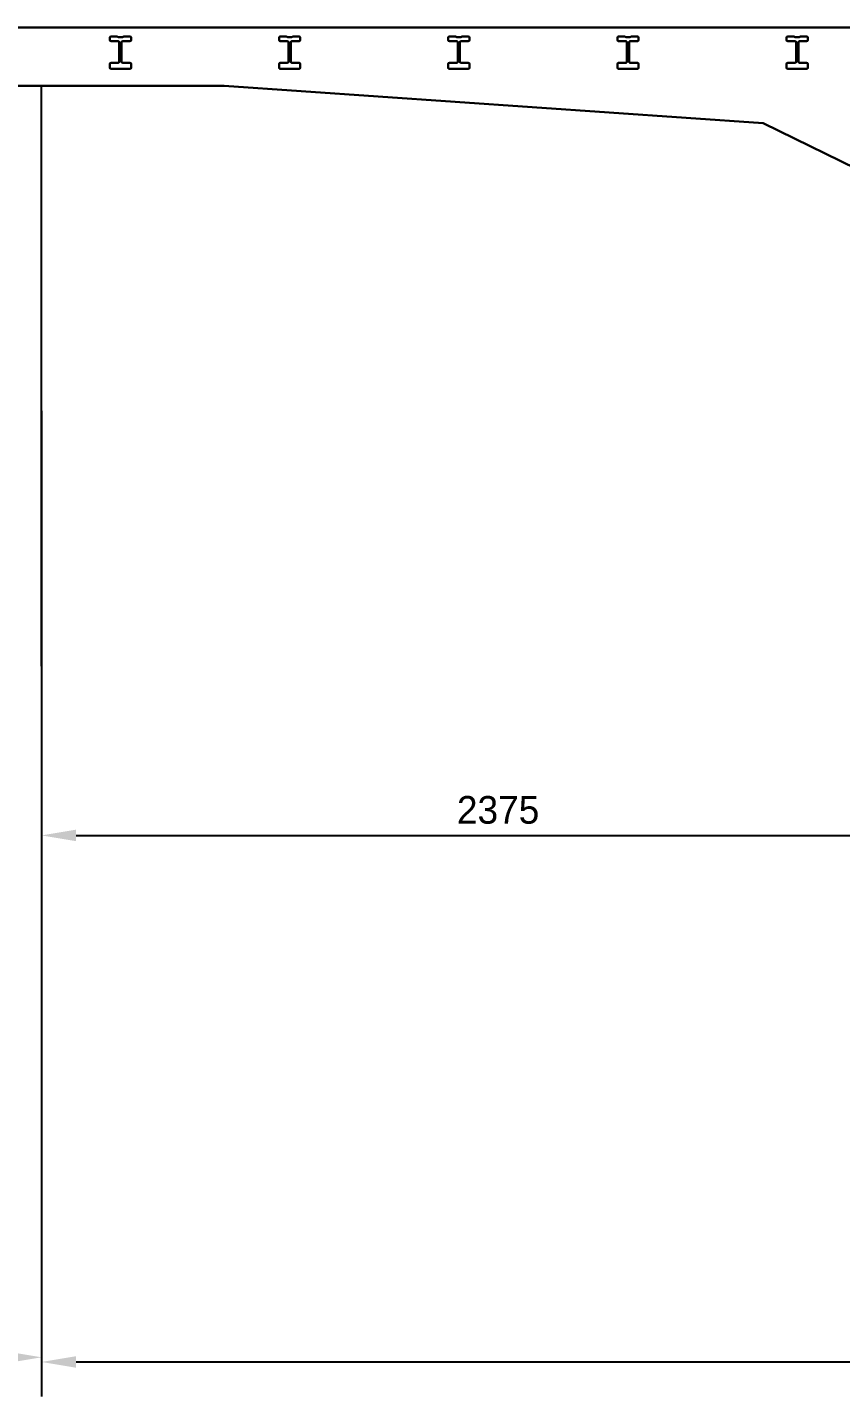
# Model space of a CAD drawing. Extents: x -2783 to 10777, y -3348 to 2247.
# Drawn here: x -1230 to 885, y -3348 to 212 of the extents above; entities that cross this region are included whole.
import ezdxf

# ---------------------------------------------------------------- set-up
doc = ezdxf.new("R2010")
doc.units = 0
doc.header["$LTSCALE"] = 4
doc.header["$MEASUREMENT"] = 0
doc.layers.get('0').update_dxf_attribs({"linetype": 'CONTINUOUS'})
doc.layers.get('DEFPOINTS').update_dxf_attribs({"linetype": 'CONTINUOUS'})
doc.dimstyles.new('DEFAULT', dxfattribs={"dimtxt": 2.4, "dimasz": 3, "dimexe": 3, "dimexo": 3, "dimgap": 1, "dimtad": 1, "dimdec": 0, "dimzin": 0, "dimdsep": 46, "dimtxsty": 'Standard', "dimsah": 1, "dimcen": 1, "dimclrd": 1, "dimclre": 1, "dimclrt": 6, "dimadec": 0, "dimazin": 0, "dimtfac": 1, "dimtdec": 4, "dimtofl": 0, "dimtmove": 0, "dimatfit": 3, "dimfxl": 0, "dimtolj": 1, "dimtzin": 0, "dimarcsym": 0})

# ---------------------------------------------------------------- blocks, each defined once
blk = doc.blocks.new('*D1')
at = {"linetype": 'ByBlock'}
for p, q in [((1181.8, -237.8), (1181.8, -1978.9)), ((-1193.2, -784.5), (-1193.2, -1978.9)), ((-1103.2, -1888.9), (1091.8, -1888.9))]:
    blk.add_line(p, q, dxfattribs=at)
for points in [[(-1103.2, -1873.9), (-1103.2, -1903.9), (-1193.2, -1888.9)], [(1091.8, -1873.9), (1091.8, -1903.9), (1181.8, -1888.9)]]:
    blk.add_solid(points, dxfattribs=at)
at = {"layer": 'DEFPOINTS', "color": 0, "linetype": 'ByBlock'}
for p in [(1181.8, -147.8), (-1193.2, -694.5), (1181.8, -1888.9)]:
    blk.add_point(p, dxfattribs=at)
at = {"linetype": 'ByBlock', "insert": (-5.7, -1822.9), "char_height": 72, "attachment_point": 5}
blk.add_mtext('\\A1;2375', dxfattribs=at)
blk = doc.blocks.new('*D4')
at = {"linetype": 'ByBlock'}
for p, q in [((-1193.2, -1539.2), (-1193.2, -3348.1)), ((6691.8, -1539.2), (6691.8, -3348.1)), ((-1103.2, -3258.1), (6601.8, -3258.1))]:
    blk.add_line(p, q, dxfattribs=at)
for points in [[(-1103.2, -3243.1), (-1103.2, -3273.1), (-1193.2, -3258.1)], [(6601.8, -3243.1), (6601.8, -3273.1), (6691.8, -3258.1)]]:
    blk.add_solid(points, dxfattribs=at)
at = {"layer": 'DEFPOINTS', "color": 0, "linetype": 'ByBlock'}
for p in [(-1193.2, -1449.2), (6691.8, -1449.2), (6691.8, -3258.1)]:
    blk.add_point(p, dxfattribs=at)
at = {"linetype": 'ByBlock', "insert": (2749.3, -3192.1), "char_height": 72, "attachment_point": 5}
blk.add_mtext('\\A1;7885', dxfattribs=at)
blk = doc.blocks.new('*D5')
at = {"linetype": 'ByBlock'}
for p, q in [((-2783.2, -1419.2), (-2783.2, -3335.9)), ((-1193.2, -1419.2), (-1193.2, -3335.9)), ((-1283.2, -3245.9), (-2693.2, -3245.9))]:
    blk.add_line(p, q, dxfattribs=at)
for points in [[(-2693.2, -3230.9), (-2693.2, -3260.9), (-2783.2, -3245.9)], [(-1283.2, -3230.9), (-1283.2, -3260.9), (-1193.2, -3245.9)]]:
    blk.add_solid(points, dxfattribs=at)
at = {"layer": 'DEFPOINTS', "color": 0, "linetype": 'ByBlock'}
for p in [(-2783.2, -1329.2), (-1193.2, -1329.2), (-2783.2, -3245.9)]:
    blk.add_point(p, dxfattribs=at)
at = {"linetype": 'ByBlock', "insert": (-1988.2, -3179.9), "char_height": 72, "attachment_point": 5}
blk.add_mtext('\\A1;1590', dxfattribs=at)

msp = doc.modelspace()

# ---------------------------------------------------------------- linework, layer by layer
at = {"extrusion": (0, -6.12303e-17, -1)}
for p, q in [((1051.8, 212.2, 1207.5), (-2760.2, 212.2, 1207.5)), ((1051.8, 212.2, 17.5), (-2760.2, 212.2, 17.5)), ((-1015.4, 185.7, 1207.5), (-1015.4, 179.7, 1207.5)), ((-1015.4, 185.7, 17.5), (-1015.4, 179.7, 17.5)), ((-996.4, 188.7, 1207.5), (-1012.4, 188.7, 1207.5)), ((-996.4, 188.7, 17.5), (-1012.4, 188.7, 17.5)), ((-993.4, 187.2, 1207.5), (-996.4, 188.7, 1207.5)), ((-993.4, 187.2, 17.5), (-996.4, 188.7, 17.5)), ((-982.4, 187.2, 1207.5), (-993.4, 187.2, 1207.5)), ((-982.4, 187.2, 17.5), (-993.4, 187.2, 17.5)), ((-979.4, 188.7, 1207.5), (-982.4, 187.2, 1207.5)), ((-979.4, 188.7, 17.5), (-982.4, 187.2, 17.5)), ((-963.4, 188.7, 1207.5), (-979.4, 188.7, 1207.5)), ((-963.4, 188.7, 17.5), (-979.4, 188.7, 17.5)), ((-960.4, 179.7, 1207.5), (-960.4, 185.7, 1207.5)), ((-960.4, 179.7, 17.5), (-960.4, 185.7, 17.5)), ((-575.4, 185.7, 17.5), (-575.4, 179.7, 17.5)), ((-575.4, 185.7, 1207.5), (-575.4, 179.7, 1207.5)), ((-556.4, 188.7, 17.5), (-572.4, 188.7, 17.5)), ((-556.4, 188.7, 1207.5), (-572.4, 188.7, 1207.5)), ((-553.4, 187.2, 17.5), (-556.4, 188.7, 17.5)), ((-553.4, 187.2, 1207.5), (-556.4, 188.7, 1207.5)), ((-542.4, 187.2, 17.5), (-553.4, 187.2, 17.5)), ((-542.4, 187.2, 1207.5), (-553.4, 187.2, 1207.5)), ((-539.4, 188.7, 17.5), (-542.4, 187.2, 17.5)), ((-539.4, 188.7, 1207.5), (-542.4, 187.2, 1207.5)), ((-523.4, 188.7, 17.5), (-539.4, 188.7, 17.5)), ((-523.4, 188.7, 1207.5), (-539.4, 188.7, 1207.5)), ((-520.4, 179.7, 17.5), (-520.4, 185.7, 17.5)), ((-520.4, 179.7, 1207.5), (-520.4, 185.7, 1207.5)), ((-135.4, 185.7, 17.5), (-135.4, 179.7, 17.5)), ((-135.4, 185.7, 1207.5), (-135.4, 179.7, 1207.5)), ((-116.4, 188.7, 17.5), (-132.4, 188.7, 17.5)), ((-116.4, 188.7, 1207.5), (-132.4, 188.7, 1207.5)), ((-113.4, 187.2, 17.5), (-116.4, 188.7, 17.5)), ((-113.4, 187.2, 1207.5), (-116.4, 188.7, 1207.5)), ((-102.4, 187.2, 17.5), (-113.4, 187.2, 17.5)), ((-102.4, 187.2, 1207.5), (-113.4, 187.2, 1207.5)), ((-99.4, 188.7, 17.5), (-102.4, 187.2, 17.5)), ((-99.4, 188.7, 1207.5), (-102.4, 187.2, 1207.5)), ((-83.4, 188.7, 17.5), (-99.4, 188.7, 17.5)), ((-83.4, 188.7, 1207.5), (-99.4, 188.7, 1207.5)), ((-80.4, 179.7, 17.5), (-80.4, 185.7, 17.5)), ((-80.4, 179.7, 1207.5), (-80.4, 185.7, 1207.5)), ((304.6, 185.7, 17.5), (304.6, 179.7, 17.5)), ((304.6, 185.7, 1207.5), (304.6, 179.7, 1207.5)), ((323.6, 188.7, 17.5), (307.6, 188.7, 17.5)), ((323.6, 188.7, 1207.5), (307.6, 188.7, 1207.5)), ((326.6, 187.2, 17.5), (323.6, 188.7, 17.5)), ((326.6, 187.2, 1207.5), (323.6, 188.7, 1207.5)), ((337.6, 187.2, 17.5), (326.6, 187.2, 17.5)), ((337.6, 187.2, 1207.5), (326.6, 187.2, 1207.5)), ((340.6, 188.7, 17.5), (337.6, 187.2, 17.5)), ((340.6, 188.7, 1207.5), (337.6, 187.2, 1207.5)), ((356.6, 188.7, 17.5), (340.6, 188.7, 17.5)), ((356.6, 188.7, 1207.5), (340.6, 188.7, 1207.5)), ((359.6, 179.7, 17.5), (359.6, 185.7, 17.5)), ((359.6, 179.7, 1207.5), (359.6, 185.7, 1207.5)), ((744.6, 185.7, 17.5), (744.6, 179.7, 17.5)), ((744.6, 185.7, 1207.5), (744.6, 179.7, 1207.5)), ((763.6, 188.7, 17.5), (747.6, 188.7, 17.5)), ((763.6, 188.7, 1207.5), (747.6, 188.7, 1207.5)), ((766.6, 187.2, 17.5), (763.6, 188.7, 17.5)), ((766.6, 187.2, 1207.5), (763.6, 188.7, 1207.5)), ((777.6, 187.2, 17.5), (766.6, 187.2, 17.5)), ((777.6, 187.2, 1207.5), (766.6, 187.2, 1207.5)), ((780.6, 188.7, 17.5), (777.6, 187.2, 17.5)), ((780.6, 188.7, 1207.5), (777.6, 187.2, 1207.5)), ((796.6, 188.7, 17.5), (780.6, 188.7, 17.5)), ((796.6, 188.7, 1207.5), (780.6, 188.7, 1207.5)), ((799.6, 179.7, 17.5), (799.6, 185.7, 17.5)), ((799.6, 179.7, 1207.5), (799.6, 185.7, 1207.5)), ((-1012.4, 176.7, 1207.5), (-993.9, 176.7, 1207.5)), ((-1012.4, 176.7, 17.5), (-993.9, 176.7, 17.5)), ((-990.9, 173.7, 1207.5), (-990.9, 122.8, 1207.5)), ((-990.9, 173.7, 17.5), (-990.9, 122.8, 17.5)), ((-984.9, 122.8, 1207.5), (-984.9, 173.7, 1207.5)), ((-984.9, 122.8, 17.5), (-984.9, 173.7, 17.5)), ((-981.9, 176.7, 1207.5), (-963.4, 176.7, 1207.5)), ((-981.9, 176.7, 17.5), (-963.4, 176.7, 17.5)), ((-572.4, 176.7, 17.5), (-553.9, 176.7, 17.5)), ((-572.4, 176.7, 1207.5), (-553.9, 176.7, 1207.5)), ((-550.9, 173.7, 17.5), (-550.9, 122.8, 17.5)), ((-550.9, 173.7, 1207.5), (-550.9, 122.8, 1207.5)), ((-544.9, 122.8, 17.5), (-544.9, 173.7, 17.5)), ((-544.9, 122.8, 1207.5), (-544.9, 173.7, 1207.5)), ((-541.9, 176.7, 17.5), (-523.4, 176.7, 17.5)), ((-541.9, 176.7, 1207.5), (-523.4, 176.7, 1207.5)), ((-132.4, 176.7, 17.5), (-113.9, 176.7, 17.5)), ((-132.4, 176.7, 1207.5), (-113.9, 176.7, 1207.5)), ((-110.9, 173.7, 17.5), (-110.9, 122.8, 17.5)), ((-110.9, 173.7, 1207.5), (-110.9, 122.8, 1207.5)), ((-104.9, 122.8, 17.5), (-104.9, 173.7, 17.5)), ((-104.9, 122.8, 1207.5), (-104.9, 173.7, 1207.5)), ((-101.9, 176.7, 17.5), (-83.4, 176.7, 17.5)), ((-101.9, 176.7, 1207.5), (-83.4, 176.7, 1207.5)), ((307.6, 176.7, 17.5), (326.1, 176.7, 17.5)), ((307.6, 176.7, 1207.5), (326.1, 176.7, 1207.5)), ((329.1, 173.7, 17.5), (329.1, 122.8, 17.5)), ((329.1, 173.7, 1207.5), (329.1, 122.8, 1207.5)), ((335.1, 122.8, 17.5), (335.1, 173.7, 17.5)), ((335.1, 122.8, 1207.5), (335.1, 173.7, 1207.5)), ((338.1, 176.7, 17.5), (356.6, 176.7, 17.5)), ((338.1, 176.7, 1207.5), (356.6, 176.7, 1207.5)), ((747.6, 176.7, 17.5), (766.1, 176.7, 17.5)), ((747.6, 176.7, 1207.5), (766.1, 176.7, 1207.5)), ((769.1, 173.7, 17.5), (769.1, 122.8, 17.5)), ((769.1, 173.7, 1207.5), (769.1, 122.8, 1207.5)), ((775.1, 122.8, 17.5), (775.1, 173.7, 17.5)), ((775.1, 122.8, 1207.5), (775.1, 173.7, 1207.5)), ((778.1, 176.7, 17.5), (796.6, 176.7, 17.5)), ((778.1, 176.7, 1207.5), (796.6, 176.7, 1207.5)), ((-1015.4, 116.8, 1207.5), (-1015.4, 107.8, 1207.5)), ((-1015.4, 116.8, 17.5), (-1015.4, 107.8, 17.5)), ((-993.9, 119.8, 1207.5), (-1012.4, 119.8, 1207.5)), ((-993.9, 119.8, 17.5), (-1012.4, 119.8, 17.5)), ((-963.4, 119.8, 1207.5), (-981.9, 119.8, 1207.5)), ((-963.4, 119.8, 17.5), (-981.9, 119.8, 17.5)), ((-960.4, 107.8, 1207.5), (-960.4, 116.8, 1207.5)), ((-960.4, 107.8, 17.5), (-960.4, 116.8, 17.5)), ((-575.4, 116.8, 17.5), (-575.4, 107.8, 17.5)), ((-575.4, 116.8, 1207.5), (-575.4, 107.8, 1207.5)), ((-553.9, 119.8, 17.5), (-572.4, 119.8, 17.5)), ((-553.9, 119.8, 1207.5), (-572.4, 119.8, 1207.5)), ((-523.4, 119.8, 17.5), (-541.9, 119.8, 17.5)), ((-523.4, 119.8, 1207.5), (-541.9, 119.8, 1207.5)), ((-520.4, 107.8, 17.5), (-520.4, 116.8, 17.5)), ((-520.4, 107.8, 1207.5), (-520.4, 116.8, 1207.5)), ((-135.4, 116.8, 17.5), (-135.4, 107.8, 17.5)), ((-135.4, 116.8, 1207.5), (-135.4, 107.8, 1207.5)), ((-113.9, 119.8, 17.5), (-132.4, 119.8, 17.5)), ((-113.9, 119.8, 1207.5), (-132.4, 119.8, 1207.5)), ((-83.4, 119.8, 17.5), (-101.9, 119.8, 17.5)), ((-83.4, 119.8, 1207.5), (-101.9, 119.8, 1207.5)), ((-80.4, 107.8, 17.5), (-80.4, 116.8, 17.5)), ((-80.4, 107.8, 1207.5), (-80.4, 116.8, 1207.5)), ((304.6, 116.8, 17.5), (304.6, 107.8, 17.5)), ((304.6, 116.8, 1207.5), (304.6, 107.8, 1207.5)), ((326.1, 119.8, 17.5), (307.6, 119.8, 17.5)), ((326.1, 119.8, 1207.5), (307.6, 119.8, 1207.5)), ((356.6, 119.8, 17.5), (338.1, 119.8, 17.5)), ((356.6, 119.8, 1207.5), (338.1, 119.8, 1207.5)), ((359.6, 107.8, 17.5), (359.6, 116.8, 17.5)), ((359.6, 107.8, 1207.5), (359.6, 116.8, 1207.5)), ((744.6, 116.8, 17.5), (744.6, 107.8, 17.5)), ((744.6, 116.8, 1207.5), (744.6, 107.8, 1207.5)), ((766.1, 119.8, 17.5), (747.6, 119.8, 17.5)), ((766.1, 119.8, 1207.5), (747.6, 119.8, 1207.5)), ((796.6, 119.8, 17.5), (778.1, 119.8, 17.5)), ((796.6, 119.8, 1207.5), (778.1, 119.8, 1207.5)), ((799.6, 107.8, 17.5), (799.6, 116.8, 17.5)), ((799.6, 107.8, 1207.5), (799.6, 116.8, 1207.5)), ((-1012.4, 104.8, 1207.5), (-987.9, 104.7, 1207.5)), ((-1012.4, 104.8, 17.5), (-987.9, 104.7, 17.5)), ((-987.9, 104.7, 1207.5), (-963.4, 104.8, 1207.5)), ((-987.9, 104.7, 17.5), (-963.4, 104.8, 17.5)), ((-572.4, 104.8, 17.5), (-547.9, 104.7, 17.5)), ((-572.4, 104.8, 1207.5), (-547.9, 104.7, 1207.5)), ((-547.9, 104.7, 17.5), (-523.4, 104.8, 17.5)), ((-547.9, 104.7, 1207.5), (-523.4, 104.8, 1207.5)), ((-132.4, 104.8, 17.5), (-107.9, 104.7, 17.5)), ((-132.4, 104.8, 1207.5), (-107.9, 104.7, 1207.5)), ((-107.9, 104.7, 17.5), (-83.4, 104.8, 17.5)), ((-107.9, 104.7, 1207.5), (-83.4, 104.8, 1207.5)), ((307.6, 104.8, 17.5), (332.1, 104.7, 17.5)), ((307.6, 104.8, 1207.5), (332.1, 104.7, 1207.5)), ((332.1, 104.7, 17.5), (356.6, 104.8, 17.5)), ((332.1, 104.7, 1207.5), (356.6, 104.8, 1207.5)), ((747.6, 104.8, 17.5), (772.1, 104.7, 17.5)), ((747.6, 104.8, 1207.5), (772.1, 104.7, 1207.5)), ((772.1, 104.7, 17.5), (796.6, 104.8, 17.5)), ((772.1, 104.7, 1207.5), (796.6, 104.8, 1207.5)), ((-2715.2, 60.2, 1207.5), (-718.2, 60.2, 1207.5)), ((-2715.2, 60.2, 17.5), (-718.2, 60.2, 17.5)), ((-718.2, 60.2, 1207.5), (683.6, -36.6, 1207.5)), ((-718.2, 60.2, 17.5), (683.6, -36.6, 17.5)), ((683.6, -36.6, 1207.5), (1051.8, -217.8, 1207.5)), ((683.6, -36.6, 17.5), (1051.8, -217.8, 17.5))]:
    msp.add_line(p, q, dxfattribs=at)
for p, q in [((-2760.2, 212.2, 1212.5), (1051.8, 212.2, 1212.5)), ((-2760.2, 212.2, 22.5), (1051.8, 212.2, 22.5)), ((10711.8, 212.2, 6675), (-2518.2, 212.2, 6675)), ((-1015.4, 179.7, 1212.5), (-1015.4, 185.7, 1212.5)), ((-1015.4, 179.7, 22.5), (-1015.4, 185.7, 22.5)), ((-1012.4, 188.7, 1212.5), (-996.4, 188.7, 1212.5)), ((-1012.4, 188.7, 22.5), (-996.4, 188.7, 22.5)), ((-996.4, 188.7, 1212.5), (-993.4, 187.2, 1212.5)), ((-996.4, 188.7, 22.5), (-993.4, 187.2, 22.5)), ((-993.4, 187.2, 1212.5), (-982.4, 187.2, 1212.5)), ((-993.4, 187.2, 22.5), (-982.4, 187.2, 22.5)), ((-982.4, 187.2, 1212.5), (-979.4, 188.7, 1212.5)), ((-982.4, 187.2, 22.5), (-979.4, 188.7, 22.5)), ((-979.4, 188.7, 1212.5), (-963.4, 188.7, 1212.5)), ((-979.4, 188.7, 22.5), (-963.4, 188.7, 22.5)), ((-960.4, 185.7, 1212.5), (-960.4, 179.7, 1212.5)), ((-960.4, 185.7, 22.5), (-960.4, 179.7, 22.5)), ((-575.4, 179.7, 22.5), (-575.4, 185.7, 22.5)), ((-575.4, 179.7, 1212.5), (-575.4, 185.7, 1212.5)), ((-572.4, 188.7, 22.5), (-556.4, 188.7, 22.5)), ((-572.4, 188.7, 1212.5), (-556.4, 188.7, 1212.5)), ((-556.4, 188.7, 22.5), (-553.4, 187.2, 22.5)), ((-556.4, 188.7, 1212.5), (-553.4, 187.2, 1212.5)), ((-553.4, 187.2, 22.5), (-542.4, 187.2, 22.5)), ((-553.4, 187.2, 1212.5), (-542.4, 187.2, 1212.5)), ((-542.4, 187.2, 22.5), (-539.4, 188.7, 22.5)), ((-542.4, 187.2, 1212.5), (-539.4, 188.7, 1212.5)), ((-539.4, 188.7, 22.5), (-523.4, 188.7, 22.5)), ((-539.4, 188.7, 1212.5), (-523.4, 188.7, 1212.5)), ((-520.4, 185.7, 22.5), (-520.4, 179.7, 22.5)), ((-520.4, 185.7, 1212.5), (-520.4, 179.7, 1212.5)), ((-135.4, 179.7, 22.5), (-135.4, 185.7, 22.5)), ((-135.4, 179.7, 1212.5), (-135.4, 185.7, 1212.5)), ((-132.4, 188.7, 22.5), (-116.4, 188.7, 22.5)), ((-132.4, 188.7, 1212.5), (-116.4, 188.7, 1212.5)), ((-116.4, 188.7, 22.5), (-113.4, 187.2, 22.5)), ((-116.4, 188.7, 1212.5), (-113.4, 187.2, 1212.5)), ((-113.4, 187.2, 22.5), (-102.4, 187.2, 22.5)), ((-113.4, 187.2, 1212.5), (-102.4, 187.2, 1212.5)), ((-102.4, 187.2, 22.5), (-99.4, 188.7, 22.5)), ((-102.4, 187.2, 1212.5), (-99.4, 188.7, 1212.5)), ((-99.4, 188.7, 22.5), (-83.4, 188.7, 22.5)), ((-99.4, 188.7, 1212.5), (-83.4, 188.7, 1212.5)), ((-80.4, 185.7, 22.5), (-80.4, 179.7, 22.5)), ((-80.4, 185.7, 1212.5), (-80.4, 179.7, 1212.5)), ((304.6, 179.7, 22.5), (304.6, 185.7, 22.5)), ((304.6, 179.7, 1212.5), (304.6, 185.7, 1212.5)), ((307.6, 188.7, 22.5), (323.6, 188.7, 22.5)), ((307.6, 188.7, 1212.5), (323.6, 188.7, 1212.5)), ((323.6, 188.7, 22.5), (326.6, 187.2, 22.5)), ((323.6, 188.7, 1212.5), (326.6, 187.2, 1212.5)), ((326.6, 187.2, 22.5), (337.6, 187.2, 22.5)), ((326.6, 187.2, 1212.5), (337.6, 187.2, 1212.5)), ((337.6, 187.2, 22.5), (340.6, 188.7, 22.5)), ((337.6, 187.2, 1212.5), (340.6, 188.7, 1212.5)), ((340.6, 188.7, 22.5), (356.6, 188.7, 22.5)), ((340.6, 188.7, 1212.5), (356.6, 188.7, 1212.5)), ((359.6, 185.7, 22.5), (359.6, 179.7, 22.5)), ((359.6, 185.7, 1212.5), (359.6, 179.7, 1212.5)), ((744.6, 179.7, 22.5), (744.6, 185.7, 22.5)), ((744.6, 179.7, 1212.5), (744.6, 185.7, 1212.5)), ((747.6, 188.7, 22.5), (763.6, 188.7, 22.5)), ((747.6, 188.7, 1212.5), (763.6, 188.7, 1212.5)), ((763.6, 188.7, 22.5), (766.6, 187.2, 22.5)), ((763.6, 188.7, 1212.5), (766.6, 187.2, 1212.5)), ((766.6, 187.2, 22.5), (777.6, 187.2, 22.5)), ((766.6, 187.2, 1212.5), (777.6, 187.2, 1212.5)), ((777.6, 187.2, 22.5), (780.6, 188.7, 22.5)), ((777.6, 187.2, 1212.5), (780.6, 188.7, 1212.5)), ((780.6, 188.7, 22.5), (796.6, 188.7, 22.5)), ((780.6, 188.7, 1212.5), (796.6, 188.7, 1212.5)), ((799.6, 185.7, 22.5), (799.6, 179.7, 22.5)), ((799.6, 185.7, 1212.5), (799.6, 179.7, 1212.5)), ((-993.9, 176.7, 1212.5), (-1012.4, 176.7, 1212.5)), ((-993.9, 176.7, 22.5), (-1012.4, 176.7, 22.5)), ((-990.9, 122.8, 1212.5), (-990.9, 173.7, 1212.5)), ((-990.9, 122.8, 22.5), (-990.9, 173.7, 22.5)), ((-984.9, 173.7, 1212.5), (-984.9, 122.8, 1212.5)), ((-984.9, 173.7, 22.5), (-984.9, 122.8, 22.5)), ((-963.4, 176.7, 1212.5), (-981.9, 176.7, 1212.5)), ((-963.4, 176.7, 22.5), (-981.9, 176.7, 22.5)), ((-553.9, 176.7, 22.5), (-572.4, 176.7, 22.5)), ((-553.9, 176.7, 1212.5), (-572.4, 176.7, 1212.5)), ((-550.9, 122.8, 22.5), (-550.9, 173.7, 22.5)), ((-550.9, 122.8, 1212.5), (-550.9, 173.7, 1212.5)), ((-544.9, 173.7, 22.5), (-544.9, 122.8, 22.5)), ((-544.9, 173.7, 1212.5), (-544.9, 122.8, 1212.5)), ((-523.4, 176.7, 22.5), (-541.9, 176.7, 22.5)), ((-523.4, 176.7, 1212.5), (-541.9, 176.7, 1212.5)), ((-113.9, 176.7, 22.5), (-132.4, 176.7, 22.5)), ((-113.9, 176.7, 1212.5), (-132.4, 176.7, 1212.5)), ((-110.9, 122.8, 22.5), (-110.9, 173.7, 22.5)), ((-110.9, 122.8, 1212.5), (-110.9, 173.7, 1212.5)), ((-104.9, 173.7, 22.5), (-104.9, 122.8, 22.5)), ((-104.9, 173.7, 1212.5), (-104.9, 122.8, 1212.5)), ((-83.4, 176.7, 22.5), (-101.9, 176.7, 22.5)), ((-83.4, 176.7, 1212.5), (-101.9, 176.7, 1212.5)), ((326.1, 176.7, 22.5), (307.6, 176.7, 22.5)), ((326.1, 176.7, 1212.5), (307.6, 176.7, 1212.5)), ((329.1, 122.8, 22.5), (329.1, 173.7, 22.5)), ((329.1, 122.8, 1212.5), (329.1, 173.7, 1212.5)), ((335.1, 173.7, 22.5), (335.1, 122.8, 22.5)), ((335.1, 173.7, 1212.5), (335.1, 122.8, 1212.5)), ((356.6, 176.7, 22.5), (338.1, 176.7, 22.5)), ((356.6, 176.7, 1212.5), (338.1, 176.7, 1212.5)), ((766.1, 176.7, 22.5), (747.6, 176.7, 22.5)), ((766.1, 176.7, 1212.5), (747.6, 176.7, 1212.5)), ((769.1, 122.8, 22.5), (769.1, 173.7, 22.5)), ((769.1, 122.8, 1212.5), (769.1, 173.7, 1212.5)), ((775.1, 173.7, 22.5), (775.1, 122.8, 22.5)), ((775.1, 173.7, 1212.5), (775.1, 122.8, 1212.5)), ((796.6, 176.7, 22.5), (778.1, 176.7, 22.5)), ((796.6, 176.7, 1212.5), (778.1, 176.7, 1212.5)), ((-1015.4, 107.8, 1212.5), (-1015.4, 116.8, 1212.5)), ((-1015.4, 107.8, 22.5), (-1015.4, 116.8, 22.5)), ((-1012.4, 119.8, 1212.5), (-993.9, 119.8, 1212.5)), ((-1012.4, 119.8, 22.5), (-993.9, 119.8, 22.5)), ((-981.9, 119.8, 1212.5), (-963.4, 119.8, 1212.5)), ((-981.9, 119.8, 22.5), (-963.4, 119.8, 22.5)), ((-960.4, 116.8, 1212.5), (-960.4, 107.8, 1212.5)), ((-960.4, 116.8, 22.5), (-960.4, 107.8, 22.5)), ((-575.4, 107.8, 22.5), (-575.4, 116.8, 22.5)), ((-575.4, 107.8, 1212.5), (-575.4, 116.8, 1212.5)), ((-572.4, 119.8, 22.5), (-553.9, 119.8, 22.5)), ((-572.4, 119.8, 1212.5), (-553.9, 119.8, 1212.5)), ((-541.9, 119.8, 22.5), (-523.4, 119.8, 22.5)), ((-541.9, 119.8, 1212.5), (-523.4, 119.8, 1212.5)), ((-520.4, 116.8, 22.5), (-520.4, 107.8, 22.5)), ((-520.4, 116.8, 1212.5), (-520.4, 107.8, 1212.5)), ((-135.4, 107.8, 22.5), (-135.4, 116.8, 22.5)), ((-135.4, 107.8, 1212.5), (-135.4, 116.8, 1212.5)), ((-132.4, 119.8, 22.5), (-113.9, 119.8, 22.5)), ((-132.4, 119.8, 1212.5), (-113.9, 119.8, 1212.5)), ((-101.9, 119.8, 22.5), (-83.4, 119.8, 22.5)), ((-101.9, 119.8, 1212.5), (-83.4, 119.8, 1212.5)), ((-80.4, 116.8, 22.5), (-80.4, 107.8, 22.5)), ((-80.4, 116.8, 1212.5), (-80.4, 107.8, 1212.5)), ((304.6, 107.8, 22.5), (304.6, 116.8, 22.5)), ((304.6, 107.8, 1212.5), (304.6, 116.8, 1212.5)), ((307.6, 119.8, 22.5), (326.1, 119.8, 22.5)), ((307.6, 119.8, 1212.5), (326.1, 119.8, 1212.5)), ((338.1, 119.8, 22.5), (356.6, 119.8, 22.5)), ((338.1, 119.8, 1212.5), (356.6, 119.8, 1212.5)), ((359.6, 116.8, 22.5), (359.6, 107.8, 22.5)), ((359.6, 116.8, 1212.5), (359.6, 107.8, 1212.5)), ((744.6, 107.8, 22.5), (744.6, 116.8, 22.5)), ((744.6, 107.8, 1212.5), (744.6, 116.8, 1212.5)), ((747.6, 119.8, 22.5), (766.1, 119.8, 22.5)), ((747.6, 119.8, 1212.5), (766.1, 119.8, 1212.5)), ((778.1, 119.8, 22.5), (796.6, 119.8, 22.5)), ((778.1, 119.8, 1212.5), (796.6, 119.8, 1212.5)), ((799.6, 116.8, 22.5), (799.6, 107.8, 22.5)), ((799.6, 116.8, 1212.5), (799.6, 107.8, 1212.5)), ((-987.9, 104.7, 1212.5), (-1012.4, 104.8, 1212.5)), ((-987.9, 104.7, 22.5), (-1012.4, 104.8, 22.5)), ((-963.4, 104.8, 1212.5), (-987.9, 104.7, 1212.5)), ((-963.4, 104.8, 22.5), (-987.9, 104.7, 22.5)), ((-547.9, 104.7, 22.5), (-572.4, 104.8, 22.5)), ((-547.9, 104.7, 1212.5), (-572.4, 104.8, 1212.5)), ((-523.4, 104.8, 22.5), (-547.9, 104.7, 22.5)), ((-523.4, 104.8, 1212.5), (-547.9, 104.7, 1212.5)), ((-107.9, 104.7, 22.5), (-132.4, 104.8, 22.5)), ((-107.9, 104.7, 1212.5), (-132.4, 104.8, 1212.5)), ((-83.4, 104.8, 22.5), (-107.9, 104.7, 22.5)), ((-83.4, 104.8, 1212.5), (-107.9, 104.7, 1212.5)), ((332.1, 104.7, 22.5), (307.6, 104.8, 22.5)), ((332.1, 104.7, 1212.5), (307.6, 104.8, 1212.5)), ((356.6, 104.8, 22.5), (332.1, 104.7, 22.5)), ((356.6, 104.8, 1212.5), (332.1, 104.7, 1212.5)), ((772.1, 104.7, 22.5), (747.6, 104.8, 22.5)), ((772.1, 104.7, 1212.5), (747.6, 104.8, 1212.5)), ((796.6, 104.8, 22.5), (772.1, 104.7, 22.5)), ((796.6, 104.8, 1212.5), (772.1, 104.7, 1212.5)), ((-718.2, 60.2, 1212.5), (-2715.2, 60.2, 1212.5)), ((-718.2, 60.2, 22.5), (-2715.2, 60.2, 22.5)), ((-1193.2, -1449.2, 17.5), (-1193.2, 60.2, 17.5)), ((683.6, -36.6, 1212.5), (-718.2, 60.2, 1212.5)), ((683.6, -36.6, 22.5), (-718.2, 60.2, 22.5)), ((1051.8, -217.8, 1212.5), (683.6, -36.6, 1212.5)), ((1051.8, -217.8, 22.5), (683.6, -36.6, 22.5))]:
    msp.add_line(p, q)
for centre, start, end in [((1012.4, 185.7, -1207.5), 0, 90), ((1012.4, 185.7, -17.5), 0, 90), ((1012.4, 179.7, -1207.5), 270, 0), ((1012.4, 179.7, -17.5), 270, 0), ((963.4, 185.7, -1207.5), 90, 180), ((963.4, 185.7, -17.5), 90, 180), ((963.4, 179.7, -1207.5), 180, 270), ((963.4, 179.7, -17.5), 180, 270), ((572.4, 185.7, -17.5), 0, 90), ((572.4, 185.7, -1207.5), 0, 90), ((572.4, 179.7, -17.5), 270, 0), ((572.4, 179.7, -1207.5), 270, 0), ((523.4, 185.7, -17.5), 90, 180), ((523.4, 185.7, -1207.5), 90, 180), ((523.4, 179.7, -17.5), 180, 270), ((523.4, 179.7, -1207.5), 180, 270), ((132.4, 185.7, -17.5), 0, 90), ((132.4, 185.7, -1207.5), 0, 90), ((132.4, 179.7, -17.5), 270, 0), ((132.4, 179.7, -1207.5), 270, 0), ((83.4, 185.7, -17.5), 90, 180), ((83.4, 185.7, -1207.5), 90, 180), ((83.4, 179.7, -17.5), 180, 270), ((83.4, 179.7, -1207.5), 180, 270), ((-307.6, 185.7, -17.5), 0, 90), ((-307.6, 185.7, -1207.5), 0, 90), ((-307.6, 179.7, -17.5), 270, 0), ((-307.6, 179.7, -1207.5), 270, 0), ((-356.6, 185.7, -17.5), 90, 180), ((-356.6, 185.7, -1207.5), 90, 180), ((-356.6, 179.7, -17.5), 180, 270), ((-356.6, 179.7, -1207.5), 180, 270), ((-747.6, 185.7, -17.5), 0, 90), ((-747.6, 185.7, -1207.5), 0, 90), ((-747.6, 179.7, -17.5), 270, 0), ((-747.6, 179.7, -1207.5), 270, 0), ((-796.6, 185.7, -17.5), 90, 180), ((-796.6, 185.7, -1207.5), 90, 180), ((-796.6, 179.7, -17.5), 180, 270), ((-796.6, 179.7, -1207.5), 180, 270), ((993.9, 173.7, -1207.5), 90, 180), ((993.9, 173.7, -17.5), 90, 180), ((981.9, 173.7, -1207.5), 0, 90), ((981.9, 173.7, -17.5), 0, 90), ((553.9, 173.7, -17.5), 90, 180), ((553.9, 173.7, -1207.5), 90, 180), ((541.9, 173.7, -17.5), 0, 90), ((541.9, 173.7, -1207.5), 0, 90), ((113.9, 173.7, -17.5), 90, 180), ((113.9, 173.7, -1207.5), 90, 180), ((101.9, 173.7, -17.5), 0, 90), ((101.9, 173.7, -1207.5), 0, 90), ((-326.1, 173.7, -17.5), 90, 180), ((-326.1, 173.7, -1207.5), 90, 180), ((-338.1, 173.7, -17.5), 0, 90), ((-338.1, 173.7, -1207.5), 0, 90), ((-766.1, 173.7, -17.5), 90, 180), ((-766.1, 173.7, -1207.5), 90, 180), ((-778.1, 173.7, -17.5), 0, 90), ((-778.1, 173.7, -1207.5), 0, 90), ((1012.4, 116.8, -1207.5), 0, 90), ((1012.4, 116.8, -17.5), 0, 90), ((1012.4, 107.8, -1207.5), 270.1002, 360), ((1012.4, 107.8, -17.5), 270.1002, 360), ((993.9, 122.8, -1207.5), 180, 270), ((993.9, 122.8, -17.5), 180, 270), ((981.9, 122.8, -1207.5), 270, 0), ((981.9, 122.8, -17.5), 270, 0), ((963.4, 116.8, -1207.5), 90, 180), ((963.4, 116.8, -17.5), 90, 180), ((963.4, 107.8, -1207.5), 180, 269.8998), ((963.4, 107.8, -17.5), 180, 269.8998), ((572.4, 116.8, -17.5), 0, 90), ((572.4, 116.8, -1207.5), 0, 90), ((572.4, 107.8, -17.5), 270.1002, 360), ((572.4, 107.8, -1207.5), 270.1002, 360), ((553.9, 122.8, -17.5), 180, 270), ((553.9, 122.8, -1207.5), 180, 270), ((541.9, 122.8, -17.5), 270, 0), ((541.9, 122.8, -1207.5), 270, 0), ((523.4, 116.8, -17.5), 90, 180), ((523.4, 116.8, -1207.5), 90, 180), ((523.4, 107.8, -17.5), 180, 269.8998), ((523.4, 107.8, -1207.5), 180, 269.8998), ((132.4, 116.8, -17.5), 0, 90), ((132.4, 116.8, -1207.5), 0, 90), ((132.4, 107.8, -17.5), 270.1002, 360), ((132.4, 107.8, -1207.5), 270.1002, 360), ((113.9, 122.8, -17.5), 180, 270), ((113.9, 122.8, -1207.5), 180, 270), ((101.9, 122.8, -17.5), 270, 0), ((101.9, 122.8, -1207.5), 270, 0), ((83.4, 116.8, -17.5), 90, 180), ((83.4, 116.8, -1207.5), 90, 180), ((83.4, 107.8, -17.5), 180, 269.8998), ((83.4, 107.8, -1207.5), 180, 269.8998), ((-307.6, 116.8, -17.5), 0, 90), ((-307.6, 116.8, -1207.5), 0, 90), ((-307.6, 107.8, -17.5), 270.1002, 360), ((-307.6, 107.8, -1207.5), 270.1002, 360), ((-326.1, 122.8, -17.5), 180, 270), ((-326.1, 122.8, -1207.5), 180, 270), ((-338.1, 122.8, -17.5), 270, 0), ((-338.1, 122.8, -1207.5), 270, 0), ((-356.6, 116.8, -17.5), 90, 180), ((-356.6, 116.8, -1207.5), 90, 180), ((-356.6, 107.8, -17.5), 180, 269.8998), ((-356.6, 107.8, -1207.5), 180, 269.8998), ((-747.6, 116.8, -17.5), 0, 90), ((-747.6, 116.8, -1207.5), 0, 90), ((-747.6, 107.8, -17.5), 270.1002, 360), ((-747.6, 107.8, -1207.5), 270.1002, 360), ((-766.1, 122.8, -17.5), 180, 270), ((-766.1, 122.8, -1207.5), 180, 270), ((-778.1, 122.8, -17.5), 270, 0), ((-778.1, 122.8, -1207.5), 270, 0), ((-796.6, 116.8, -17.5), 90, 180), ((-796.6, 116.8, -1207.5), 90, 180), ((-796.6, 107.8, -17.5), 180, 269.8998), ((-796.6, 107.8, -1207.5), 180, 269.8998)]:
    msp.add_arc(centre, 3, start, end, dxfattribs=at)
for centre, start, end in [((-1012.4, 185.7, 1212.5), 90, 180), ((-1012.4, 185.7, 22.5), 90, 180), ((-1012.4, 179.7, 1212.5), 180, 270), ((-1012.4, 179.7, 22.5), 180, 270), ((-963.4, 185.7, 1212.5), 0, 90), ((-963.4, 185.7, 22.5), 0, 90), ((-963.4, 179.7, 1212.5), 270, 0), ((-963.4, 179.7, 22.5), 270, 0), ((-572.4, 185.7, 22.5), 90, 180), ((-572.4, 185.7, 1212.5), 90, 180), ((-572.4, 179.7, 22.5), 180, 270), ((-572.4, 179.7, 1212.5), 180, 270), ((-523.4, 185.7, 22.5), 0, 90), ((-523.4, 185.7, 1212.5), 0, 90), ((-523.4, 179.7, 22.5), 270, 0), ((-523.4, 179.7, 1212.5), 270, 0), ((-132.4, 185.7, 22.5), 90, 180), ((-132.4, 185.7, 1212.5), 90, 180), ((-132.4, 179.7, 22.5), 180, 270), ((-132.4, 179.7, 1212.5), 180, 270), ((-83.4, 185.7, 22.5), 0, 90), ((-83.4, 185.7, 1212.5), 0, 90), ((-83.4, 179.7, 22.5), 270, 0), ((-83.4, 179.7, 1212.5), 270, 0), ((307.6, 185.7, 22.5), 90, 180), ((307.6, 185.7, 1212.5), 90, 180), ((307.6, 179.7, 22.5), 180, 270), ((307.6, 179.7, 1212.5), 180, 270), ((356.6, 185.7, 22.5), 0, 90), ((356.6, 185.7, 1212.5), 0, 90), ((356.6, 179.7, 22.5), 270, 0), ((356.6, 179.7, 1212.5), 270, 0), ((747.6, 185.7, 22.5), 90, 180), ((747.6, 185.7, 1212.5), 90, 180), ((747.6, 179.7, 22.5), 180, 270), ((747.6, 179.7, 1212.5), 180, 270), ((796.6, 185.7, 22.5), 0, 90), ((796.6, 185.7, 1212.5), 0, 90), ((796.6, 179.7, 22.5), 270, 0), ((796.6, 179.7, 1212.5), 270, 0), ((-993.9, 173.7, 1212.5), 0, 90), ((-993.9, 173.7, 22.5), 0, 90), ((-981.9, 173.7, 1212.5), 90, 180), ((-981.9, 173.7, 22.5), 90, 180), ((-553.9, 173.7, 22.5), 0, 90), ((-553.9, 173.7, 1212.5), 0, 90), ((-541.9, 173.7, 22.5), 90, 180), ((-541.9, 173.7, 1212.5), 90, 180), ((-113.9, 173.7, 22.5), 0, 90), ((-113.9, 173.7, 1212.5), 0, 90), ((-101.9, 173.7, 22.5), 90, 180), ((-101.9, 173.7, 1212.5), 90, 180), ((326.1, 173.7, 22.5), 0, 90), ((326.1, 173.7, 1212.5), 0, 90), ((338.1, 173.7, 22.5), 90, 180), ((338.1, 173.7, 1212.5), 90, 180), ((766.1, 173.7, 22.5), 0, 90), ((766.1, 173.7, 1212.5), 0, 90), ((778.1, 173.7, 22.5), 90, 180), ((778.1, 173.7, 1212.5), 90, 180), ((-1012.4, 116.8, 1212.5), 90, 180), ((-1012.4, 116.8, 22.5), 90, 180), ((-1012.4, 107.8, 1212.5), 180, 269.8998), ((-1012.4, 107.8, 22.5), 180, 269.8998), ((-993.9, 122.8, 1212.5), 270, 0), ((-993.9, 122.8, 22.5), 270, 0), ((-981.9, 122.8, 1212.5), 180, 270), ((-981.9, 122.8, 22.5), 180, 270), ((-963.4, 116.8, 1212.5), 0, 90), ((-963.4, 116.8, 22.5), 0, 90), ((-963.4, 107.8, 1212.5), 270.1002, 360), ((-963.4, 107.8, 22.5), 270.1002, 360), ((-572.4, 116.8, 22.5), 90, 180), ((-572.4, 116.8, 1212.5), 90, 180), ((-572.4, 107.8, 22.5), 180, 269.8998), ((-572.4, 107.8, 1212.5), 180, 269.8998), ((-553.9, 122.8, 22.5), 270, 0), ((-553.9, 122.8, 1212.5), 270, 0), ((-541.9, 122.8, 22.5), 180, 270), ((-541.9, 122.8, 1212.5), 180, 270), ((-523.4, 116.8, 22.5), 0, 90), ((-523.4, 116.8, 1212.5), 0, 90), ((-523.4, 107.8, 22.5), 270.1002, 360), ((-523.4, 107.8, 1212.5), 270.1002, 360), ((-132.4, 116.8, 22.5), 90, 180), ((-132.4, 116.8, 1212.5), 90, 180), ((-132.4, 107.8, 22.5), 180, 269.8998), ((-132.4, 107.8, 1212.5), 180, 269.8998), ((-113.9, 122.8, 22.5), 270, 0), ((-113.9, 122.8, 1212.5), 270, 0), ((-101.9, 122.8, 22.5), 180, 270), ((-101.9, 122.8, 1212.5), 180, 270), ((-83.4, 116.8, 22.5), 0, 90), ((-83.4, 116.8, 1212.5), 0, 90), ((-83.4, 107.8, 22.5), 270.1002, 360), ((-83.4, 107.8, 1212.5), 270.1002, 360), ((307.6, 116.8, 22.5), 90, 180), ((307.6, 116.8, 1212.5), 90, 180), ((307.6, 107.8, 22.5), 180, 269.8998), ((307.6, 107.8, 1212.5), 180, 269.8998), ((326.1, 122.8, 22.5), 270, 0), ((326.1, 122.8, 1212.5), 270, 0), ((338.1, 122.8, 22.5), 180, 270), ((338.1, 122.8, 1212.5), 180, 270), ((356.6, 116.8, 22.5), 0, 90), ((356.6, 116.8, 1212.5), 0, 90), ((356.6, 107.8, 22.5), 270.1002, 360), ((356.6, 107.8, 1212.5), 270.1002, 360), ((747.6, 116.8, 22.5), 90, 180), ((747.6, 116.8, 1212.5), 90, 180), ((747.6, 107.8, 22.5), 180, 269.8998), ((747.6, 107.8, 1212.5), 180, 269.8998), ((766.1, 122.8, 22.5), 270, 0), ((766.1, 122.8, 1212.5), 270, 0), ((778.1, 122.8, 22.5), 180, 270), ((778.1, 122.8, 1212.5), 180, 270), ((796.6, 116.8, 22.5), 0, 90), ((796.6, 116.8, 1212.5), 0, 90), ((796.6, 107.8, 22.5), 270.1002, 360), ((796.6, 107.8, 1212.5), 270.1002, 360)]:
    msp.add_arc(centre, 3, start, end)

# ---------------------------------------------------------------- dimensions: what is measured, and where the dimension line sits
for base, p1, p2, picture, middle in [((1181.8, -1888.9, 17.5), (-1193.2, -694.5, 17.5), (1181.8, -147.8, 17.5), '*D1', (-5.7, -1822.9, 17.5)), ((-2783.2, -3245.9, 17.5), (-1193.2, -1329.2, 17.5), (-2783.2, -1329.2, 17.5), '*D5', (-1988.2, -3179.9, 17.5)), ((6691.8, -3258.1, 17.5), (-1193.2, -1449.2, 17.5), (6691.8, -1449.2, 17.5), '*D4', (2749.3, -3192.1, 17.5))]:
    dim = msp.add_linear_dim(base=base, p1=p1, p2=p2, dimstyle='DEFAULT', override={"dimscale": 30, "dimsah": 0, "dimclrd": 256, "dimclre": 256, "dimclrt": 256})
    dim.commit()
    dim.dimension.update_dxf_attribs({"geometry": picture, "text_midpoint": middle})

doc.saveas('drawing.dxf')
